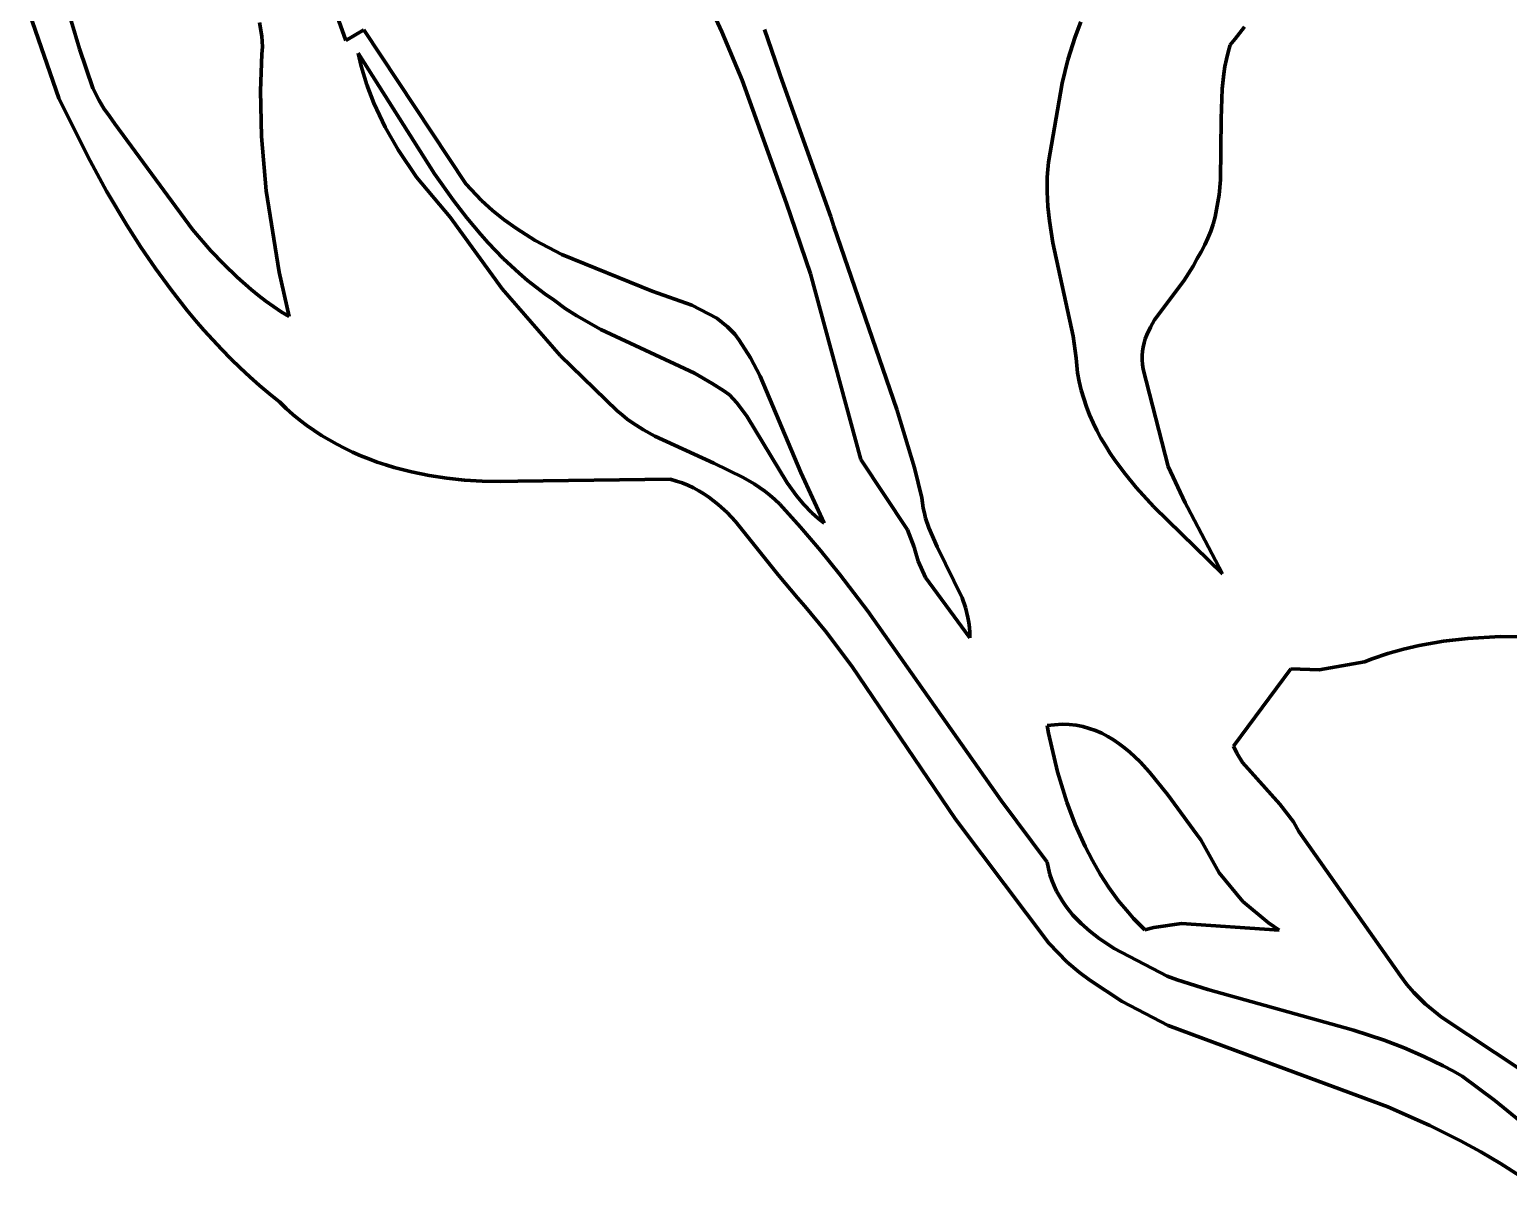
# Model space of a CAD drawing. Header units: millimetres. Extents: x 0 to 15.3, y 0 to 17.7.
# Drawn here: x 3.775 to 5.677, y 4.732 to 6.213 of the extents above; entities that cross this region are included whole.
import ezdxf

# ---------------------------------------------------------------- set-up
doc = ezdxf.new("R2010")
doc.units = ezdxf.units.MM
doc.layers.add('color#0a0a0aff', color=7, linetype='CONTINUOUS', lineweight=100)
doc.layers.add('color#ffffffff', color=7, linetype='CONTINUOUS', lineweight=100)

msp = doc.modelspace()

# ---------------------------------------------------------------- linework, layer by layer
at = {"layer": 'color#0a0a0aff'}
for p, q in [((4.1293, 6.3483), (4.1815, 6.1985)), ((3.8171, 6.2625), (3.8392, 6.188)), ((4.6653, 6.21), (4.6441, 6.2559)), ((3.8127, 6.1247), (3.775, 6.2334)), ((4.0739, 6.2043), (4.0708, 6.222)), ((5.1196, 6.2036), (5.1268, 6.2228)), ((4.0745, 6.1906), (4.0739, 6.2043)), ((4.1815, 6.1985), (4.205, 6.2125)), ((4.205, 6.2125), (4.3362, 6.0145)), ((4.6914, 6.1478), (4.6653, 6.21)), ((4.7203, 6.2129), (4.7386, 6.1593)), ((5.1103, 6.174), (5.1196, 6.2036)), ((5.3252, 6.2007), (5.3189, 6.193)), ((5.3373, 6.2163), (5.3252, 6.2007)), ((3.8392, 6.188), (3.8562, 6.1373)), ((4.072, 6.1342), (4.0738, 6.1813)), ((4.0738, 6.1813), (4.0745, 6.1906)), ((4.2957, 6.0274), (4.1977, 6.1824)), ((4.1977, 6.1824), (4.2015, 6.1659)), ((5.3162, 6.1839), (5.314, 6.1746)), ((5.3189, 6.193), (5.3162, 6.1839)), ((4.2015, 6.1659), (4.2087, 6.1417)), ((5.1027, 6.1439), (5.1103, 6.174)), ((5.3122, 6.1653), (5.3107, 6.1558)), ((5.314, 6.1746), (5.3122, 6.1653)), ((4.7485, 5.989), (4.6914, 6.1478)), ((4.7386, 6.1593), (4.7406, 6.1527)), ((4.7406, 6.1527), (4.8055, 5.9721)), ((5.0854, 6.0423), (5.1027, 6.1439)), ((5.3107, 6.1558), (5.3087, 6.1367)), ((3.8499, 6.0494), (3.8127, 6.1247)), ((3.8562, 6.1373), (3.8643, 6.1214)), ((4.0732, 6.0755), (4.072, 6.1342)), ((4.2087, 6.1417), (4.2177, 6.118)), ((5.3087, 6.1367), (5.3074, 6.0978)), ((3.8643, 6.1214), (3.8706, 6.1112)), ((3.8706, 6.1112), (3.8777, 6.1013)), ((4.2177, 6.118), (4.2321, 6.0875)), ((3.8777, 6.1013), (3.8847, 6.0917)), ((3.8847, 6.0917), (3.9847, 5.9558)), ((4.2321, 6.0875), (4.2489, 6.0582)), ((5.3074, 6.0978), (5.3064, 6.0195)), ((4.0792, 6.0054), (4.0732, 6.0755)), ((3.8741, 6.0051), (3.8499, 6.0494)), ((4.2489, 6.0582), (4.2728, 6.0232)), ((5.0837, 6.0232), (5.0844, 6.0327)), ((5.0844, 6.0327), (5.0854, 6.0423)), ((4.2728, 6.0232), (4.316, 5.9714)), ((4.3201, 5.9929), (4.2957, 6.0274)), ((4.3362, 6.0145), (4.3427, 6.0071)), ((5.0834, 6.0137), (5.0837, 6.0232)), ((5.0834, 6.0042), (5.0834, 6.0137)), ((5.3064, 6.0195), (5.3046, 6.0003)), ((3.8999, 5.9615), (3.8741, 6.0051)), ((4.0961, 5.9011), (4.0792, 6.0054)), ((4.3373, 5.9707), (4.3201, 5.9929)), ((4.3427, 6.0071), (4.3493, 6.0001)), ((4.3493, 6.0001), (4.3562, 5.9932)), ((4.3562, 5.9932), (4.3705, 5.9803)), ((5.0844, 5.9854), (5.0834, 6.0042)), ((5.3032, 5.9908), (5.3015, 5.9813)), ((5.3046, 6.0003), (5.3032, 5.9908)), ((4.3705, 5.9803), (4.3854, 5.9683)), ((4.7538, 5.973), (4.7485, 5.989)), ((4.7792, 5.8986), (4.7538, 5.973)), ((4.8055, 5.9721), (4.8091, 5.9595)), ((5.0864, 5.9667), (5.0844, 5.9854)), ((5.2995, 5.972), (5.2969, 5.9628)), ((5.3015, 5.9813), (5.2995, 5.972)), ((3.918, 5.9332), (3.8999, 5.9615)), ((3.9847, 5.9558), (4.0082, 5.9285)), ((4.316, 5.9714), (4.3828, 5.8796)), ((4.3553, 5.9492), (4.3373, 5.9707)), ((4.3854, 5.9683), (4.401, 5.9571)), ((4.401, 5.9571), (4.4253, 5.9418)), ((4.8091, 5.9595), (4.8903, 5.7243)), ((5.0909, 5.9388), (5.0864, 5.9667)), ((5.2939, 5.9537), (5.2904, 5.9447)), ((5.2969, 5.9628), (5.2939, 5.9537)), ((4.3646, 5.9388), (4.3553, 5.9492)), ((4.3742, 5.9286), (4.3646, 5.9388)), ((4.4253, 5.9418), (4.4593, 5.9236)), ((5.1171, 5.8186), (5.0909, 5.9388)), ((5.2864, 5.9359), (5.2817, 5.9271)), ((5.2904, 5.9447), (5.2864, 5.9359)), ((3.937, 5.9054), (3.918, 5.9332)), ((4.0082, 5.9285), (4.0247, 5.9111)), ((4.3841, 5.9186), (4.3742, 5.9286)), ((4.3942, 5.9089), (4.3841, 5.9186)), ((4.4593, 5.9236), (4.5756, 5.8763)), ((5.2764, 5.9186), (5.2715, 5.9087)), ((5.2817, 5.9271), (5.2764, 5.9186)), ((3.9569, 5.8782), (3.937, 5.9054)), ((4.0247, 5.9111), (4.0419, 5.8944)), ((4.1088, 5.8437), (4.0961, 5.9011)), ((4.4046, 5.8995), (4.3942, 5.9089)), ((4.4154, 5.8904), (4.4046, 5.8995)), ((4.8439, 5.66), (4.7792, 5.8986)), ((5.2715, 5.9087), (5.2594, 5.8899)), ((3.9776, 5.8518), (3.9569, 5.8782)), ((4.0419, 5.8944), (4.0599, 5.8787)), ((4.0599, 5.8787), (4.0692, 5.8711)), ((4.3828, 5.8796), (4.4573, 5.7939)), ((4.4264, 5.8815), (4.4154, 5.8904)), ((4.4378, 5.873), (4.4264, 5.8815)), ((5.2594, 5.8899), (5.2218, 5.8397)), ((4.0692, 5.8711), (4.0787, 5.8638)), ((4.0787, 5.8638), (4.0885, 5.8568)), ((4.4496, 5.8649), (4.4378, 5.873)), ((4.4639, 5.8543), (4.4496, 5.8649)), ((4.5756, 5.8763), (4.6267, 5.8583)), ((4.6267, 5.8583), (4.6586, 5.8418)), ((3.9884, 5.8389), (3.9776, 5.8518)), ((3.9993, 5.8263), (3.9884, 5.8389)), ((4.0885, 5.8568), (4.0985, 5.8501)), ((4.0985, 5.8501), (4.1088, 5.8437)), ((4.4787, 5.8446), (4.4639, 5.8543)), ((4.5096, 5.8273), (4.4787, 5.8446)), ((4.6586, 5.8418), (4.6727, 5.8308)), ((5.2218, 5.8397), (5.2163, 5.8302)), ((4.0106, 5.8138), (3.9993, 5.8263)), ((4.6299, 5.7709), (4.5096, 5.8273)), ((4.6727, 5.8308), (4.682, 5.821)), ((4.682, 5.821), (4.6875, 5.8135)), ((5.2117, 5.8203), (5.2098, 5.8152)), ((5.2163, 5.8302), (5.2117, 5.8203)), ((4.0221, 5.8016), (4.0106, 5.8138)), ((4.0338, 5.7896), (4.0221, 5.8016)), ((4.6875, 5.8135), (4.7019, 5.7907)), ((5.1211, 5.7905), (5.1171, 5.8186)), ((5.207, 5.8047), (5.2061, 5.7993)), ((5.2082, 5.81), (5.207, 5.8047)), ((5.2098, 5.8152), (5.2082, 5.81)), ((4.0459, 5.7779), (4.0338, 5.7896)), ((4.4573, 5.7939), (4.5308, 5.7228)), ((4.7019, 5.7907), (4.7147, 5.7671)), ((5.1226, 5.7717), (5.1211, 5.7905)), ((5.2057, 5.7937), (5.2056, 5.788)), ((5.2056, 5.788), (5.206, 5.7821)), ((5.2061, 5.7993), (5.2057, 5.7937)), ((5.206, 5.7821), (5.2069, 5.7761)), ((4.0582, 5.7664), (4.0459, 5.7779)), ((4.0707, 5.7552), (4.0582, 5.7664)), ((4.653, 5.7579), (4.6299, 5.7709)), ((4.7147, 5.7671), (4.767, 5.6434)), ((5.1248, 5.7603), (5.1226, 5.7717)), ((5.2069, 5.7761), (5.2393, 5.6512)), ((4.0836, 5.7443), (4.0707, 5.7552)), ((4.0968, 5.7337), (4.0836, 5.7443)), ((4.668, 5.7484), (4.653, 5.7579)), ((4.6753, 5.7434), (4.668, 5.7484)), ((4.6847, 5.7328), (4.6753, 5.7434)), ((5.1274, 5.7492), (5.1248, 5.7603)), ((5.1306, 5.7384), (5.1274, 5.7492)), ((4.1051, 5.7257), (4.0968, 5.7337)), ((4.1137, 5.7181), (4.1051, 5.7257)), ((4.6975, 5.7159), (4.6847, 5.7328)), ((4.8903, 5.7243), (4.9132, 5.6492)), ((5.1342, 5.7278), (5.1306, 5.7384)), ((5.1382, 5.7174), (5.1342, 5.7278)), ((4.1225, 5.7108), (4.1137, 5.7181)), ((4.1316, 5.7039), (4.1225, 5.7108)), ((4.5308, 5.7228), (4.5372, 5.7173)), ((4.5372, 5.7173), (4.5437, 5.7121)), ((4.5437, 5.7121), (4.5505, 5.7072)), ((4.5505, 5.7072), (4.5644, 5.6981)), ((4.7492, 5.6303), (4.6975, 5.7159)), ((5.1427, 5.7072), (5.1382, 5.7174)), ((5.1476, 5.6973), (5.1427, 5.7072)), ((4.1409, 5.6973), (4.1316, 5.7039)), ((4.1504, 5.6911), (4.1409, 5.6973)), ((4.1601, 5.6852), (4.1504, 5.6911)), ((4.5644, 5.6981), (4.5789, 5.6899)), ((4.5789, 5.6899), (4.6551, 5.6554)), ((5.1528, 5.6875), (5.1476, 5.6973)), ((5.1584, 5.678), (5.1528, 5.6875)), ((4.1701, 5.6797), (4.1601, 5.6852)), ((4.1802, 5.6745), (4.1701, 5.6797)), ((4.1905, 5.6696), (4.1802, 5.6745)), ((4.2009, 5.665), (4.1905, 5.6696)), ((5.1643, 5.6686), (5.1584, 5.678)), ((5.1705, 5.6594), (5.1643, 5.6686)), ((4.2115, 5.6608), (4.2009, 5.665)), ((4.2222, 5.6568), (4.2115, 5.6608)), ((4.2331, 5.6532), (4.2222, 5.6568)), ((4.244, 5.6499), (4.2331, 5.6532)), ((4.2663, 5.6441), (4.244, 5.6499)), ((4.6551, 5.6554), (4.6925, 5.6371)), ((4.9039, 5.5695), (4.8439, 5.66)), ((4.9132, 5.6492), (4.9226, 5.611)), ((5.1838, 5.6415), (5.1705, 5.6594)), ((5.2393, 5.6512), (5.261, 5.6044)), ((4.2888, 5.6395), (4.2663, 5.6441)), ((4.3115, 5.636), (4.2888, 5.6395)), ((4.3344, 5.6335), (4.3115, 5.636)), ((4.3572, 5.6321), (4.3344, 5.6335)), ((4.38, 5.6316), (4.3572, 5.6321)), ((4.4027, 5.6321), (4.38, 5.6316)), ((4.599, 5.6346), (4.4027, 5.6321)), ((4.6068, 5.6324), (4.599, 5.6346)), ((4.6144, 5.6299), (4.6068, 5.6324)), ((4.6217, 5.6269), (4.6144, 5.6299)), ((4.6925, 5.6371), (4.7068, 5.6286)), ((4.7616, 5.613), (4.7492, 5.6303)), ((4.767, 5.6434), (4.797, 5.5782)), ((5.198, 5.6242), (5.1838, 5.6415)), ((4.6288, 5.6236), (4.6217, 5.6269)), ((4.6356, 5.6199), (4.6288, 5.6236)), ((4.6421, 5.6159), (4.6356, 5.6199)), ((4.6485, 5.6116), (4.6421, 5.6159)), ((4.6547, 5.607), (4.6485, 5.6116)), ((4.7068, 5.6286), (4.7205, 5.6192)), ((4.7205, 5.6192), (4.7271, 5.6141)), ((4.7271, 5.6141), (4.7335, 5.6086)), ((4.7706, 5.6022), (4.7616, 5.613)), ((4.9226, 5.611), (4.9233, 5.6042)), ((5.2207, 5.5992), (5.198, 5.6242)), ((4.6607, 5.6022), (4.6547, 5.607)), ((4.6721, 5.5918), (4.6607, 5.6022)), ((4.683, 5.5805), (4.6721, 5.5918)), ((4.7335, 5.6086), (4.7397, 5.6028)), ((4.7397, 5.6028), (4.7663, 5.5733)), ((4.7804, 5.592), (4.7706, 5.6022)), ((4.7857, 5.5872), (4.7804, 5.592)), ((4.9233, 5.6042), (4.9243, 5.5976)), ((4.9243, 5.5976), (4.9257, 5.5911)), ((5.3092, 5.513), (5.2207, 5.5992)), ((5.261, 5.6044), (5.2642, 5.5987)), ((5.2642, 5.5987), (5.3092, 5.513)), ((4.7375, 5.512), (4.683, 5.5805)), ((4.7663, 5.5733), (4.792, 5.5431)), ((4.7912, 5.5826), (4.7857, 5.5872)), ((4.797, 5.5782), (4.7912, 5.5826)), ((4.9257, 5.5911), (4.9273, 5.5847)), ((4.9273, 5.5847), (4.9314, 5.5721)), ((4.9314, 5.5721), (4.942, 5.5477)), ((4.9127, 5.5474), (4.9039, 5.5695)), ((4.792, 5.5431), (4.817, 5.5123)), ((4.914, 5.5427), (4.9127, 5.5474)), ((4.9179, 5.5292), (4.914, 5.5427)), ((4.942, 5.5477), (4.9742, 5.4822)), ((4.9272, 5.5084), (4.9179, 5.5292)), ((4.7625, 5.4823), (4.7375, 5.512)), ((4.817, 5.5123), (4.8531, 5.4651)), ((4.9843, 5.4308), (4.9272, 5.5084)), ((4.7718, 5.4717), (4.7625, 5.4823)), ((4.9742, 5.4822), (4.9785, 5.4698)), ((4.7986, 5.4394), (4.7718, 5.4717)), ((4.8531, 5.4651), (5.0246, 5.2219)), ((4.9785, 5.4698), (4.9817, 5.4572)), ((4.8322, 5.3946), (4.7986, 5.4394)), ((4.9817, 5.4572), (4.9829, 5.4507)), ((4.9829, 5.4507), (4.9838, 5.4442)), ((4.9838, 5.4442), (4.9842, 5.4375)), ((4.9842, 5.4375), (4.9843, 5.4308)), ((5.5417, 5.4162), (5.5621, 5.421)), ((5.5621, 5.421), (5.5931, 5.4265)), ((5.5931, 5.4265), (5.6244, 5.4302)), ((5.6244, 5.4302), (5.6663, 5.4326)), ((5.6663, 5.4326), (5.719, 5.432)), ((5.4916, 5.4002), (5.5015, 5.4039)), ((5.5015, 5.4039), (5.5215, 5.4105)), ((5.5215, 5.4105), (5.5417, 5.4162)), ((4.9659, 5.1976), (4.8322, 5.3946)), ((5.3233, 5.2914), (5.397, 5.3912)), ((5.397, 5.3912), (5.4334, 5.3896)), ((5.4334, 5.3896), (5.4916, 5.4002)), ((5.0834, 5.318), (5.0932, 5.3192)), ((5.0853, 5.3081), (5.0834, 5.318)), ((5.0969, 5.2587), (5.0853, 5.3081)), ((5.0932, 5.3192), (5.1027, 5.3197)), ((5.1027, 5.3197), (5.1119, 5.3194)), ((5.1119, 5.3194), (5.1208, 5.3184)), ((5.1208, 5.3184), (5.1294, 5.3168)), ((5.1294, 5.3168), (5.1378, 5.3145)), ((5.1378, 5.3145), (5.1459, 5.3116)), ((5.1459, 5.3116), (5.1538, 5.3081)), ((5.1538, 5.3081), (5.1614, 5.3042)), ((5.1614, 5.3042), (5.1688, 5.2997)), ((5.1688, 5.2997), (5.176, 5.2948)), ((5.176, 5.2948), (5.1831, 5.2895)), ((5.1831, 5.2895), (5.1899, 5.2838)), ((5.3274, 5.2826), (5.3233, 5.2914)), ((5.1899, 5.2838), (5.1965, 5.2777)), ((5.1965, 5.2777), (5.203, 5.2714)), ((5.203, 5.2714), (5.2154, 5.258)), ((5.3347, 5.2704), (5.3274, 5.2826)), ((5.3827, 5.217), (5.3347, 5.2704)), ((5.109, 5.2195), (5.0969, 5.2587)), ((5.2154, 5.258), (5.2387, 5.229)), ((5.0246, 5.2219), (5.0835, 5.1423)), ((5.1198, 5.1907), (5.109, 5.2195)), ((5.2387, 5.229), (5.276, 5.1779)), ((5.4002, 5.1944), (5.3827, 5.217)), ((4.9996, 5.1529), (4.9659, 5.1976)), ((5.4071, 5.1818), (5.4002, 5.1944)), ((5.1324, 5.1627), (5.1198, 5.1907)), ((5.276, 5.1779), (5.2811, 5.1711)), ((5.5379, 4.9965), (5.4071, 5.1818)), ((5.1417, 5.1445), (5.1324, 5.1627)), ((5.2811, 5.1711), (5.3049, 5.1289)), ((5.0857, 5.0384), (4.9996, 5.1529)), ((5.0835, 5.1423), (5.0851, 5.1343)), ((5.1519, 5.1269), (5.1417, 5.1445)), ((5.0851, 5.1343), (5.0872, 5.1266)), ((5.0872, 5.1266), (5.0896, 5.1192)), ((5.0896, 5.1192), (5.0925, 5.1121)), ((5.163, 5.1098), (5.1519, 5.1269)), ((5.3049, 5.1289), (5.3354, 5.092)), ((5.0925, 5.1121), (5.0957, 5.1052)), ((5.0957, 5.1052), (5.0993, 5.0986)), ((5.0993, 5.0986), (5.1032, 5.0922)), ((5.175, 5.0934), (5.163, 5.1098)), ((5.1032, 5.0922), (5.1074, 5.0861)), ((5.1074, 5.0861), (5.1119, 5.0802)), ((5.1119, 5.0802), (5.1168, 5.0745)), ((5.188, 5.0777), (5.175, 5.0934)), ((5.1948, 5.0701), (5.188, 5.0777)), ((5.3354, 5.092), (5.3681, 5.0643)), ((5.1168, 5.0745), (5.1218, 5.069)), ((5.1218, 5.069), (5.1272, 5.0637)), ((5.1272, 5.0637), (5.1385, 5.0537)), ((5.2019, 5.0628), (5.1948, 5.0701)), ((5.2092, 5.0557), (5.2019, 5.0628)), ((5.2564, 5.0636), (5.2209, 5.0585)), ((5.3818, 5.0552), (5.2564, 5.0636)), ((5.3681, 5.0643), (5.3818, 5.0552)), ((5.1385, 5.0537), (5.1506, 5.0444)), ((5.1506, 5.0444), (5.1698, 5.0316)), ((5.2209, 5.0585), (5.2092, 5.0557)), ((5.1093, 5.0139), (5.0857, 5.0384)), ((5.1698, 5.0316), (5.2379, 4.9958)), ((5.125, 5.0006), (5.1093, 5.0139)), ((5.1384, 4.9906), (5.125, 5.0006)), ((5.1802, 4.9632), (5.1384, 4.9906)), ((5.2379, 4.9958), (5.2509, 4.9913)), ((5.2509, 4.9913), (5.2904, 4.9787)), ((5.5461, 4.9853), (5.5379, 4.9965)), ((5.555, 4.9748), (5.5461, 4.9853)), ((5.2904, 4.9787), (5.4775, 4.9267)), ((5.5695, 4.9604), (5.555, 4.9748)), ((5.2393, 4.9325), (5.1802, 4.9632)), ((5.5906, 4.9431), (5.5695, 4.9604)), ((5.3409, 4.8946), (5.2393, 4.9325)), ((5.4775, 4.9267), (5.5168, 4.9135)), ((5.6937, 4.8753), (5.5906, 4.9431)), ((5.5168, 4.9135), (5.5426, 4.9036)), ((5.5215, 4.8278), (5.3409, 4.8946)), ((5.5426, 4.9036), (5.568, 4.8927)), ((5.568, 4.8927), (5.5806, 4.8868)), ((5.5806, 4.8868), (5.593, 4.8806)), ((5.593, 4.8806), (5.6052, 4.8741)), ((5.6052, 4.8741), (5.6174, 4.8672)), ((5.6174, 4.8672), (5.6593, 4.8359)), ((5.6593, 4.8359), (5.787, 4.7321)), ((5.5756, 4.804), (5.5215, 4.8278)), ((5.6153, 4.7843), (5.5756, 4.804)), ((5.6413, 4.7702), (5.6153, 4.7843)), ((5.6667, 4.7552), (5.6413, 4.7702)), ((5.6916, 4.7391), (5.6667, 4.7552))]:
    msp.add_line(p, q, dxfattribs=at)
at = {"layer": 'color#ffffffff'}
for p, q in [((4.1815, 6.1985), (4.1293, 6.3483)), ((3.8392, 6.188), (3.8171, 6.2625)), ((4.6441, 6.2559), (4.6653, 6.21)), ((3.775, 6.2334), (3.8127, 6.1247)), ((4.0708, 6.222), (4.0739, 6.2043)), ((5.1268, 6.2228), (5.1196, 6.2036)), ((4.0739, 6.2043), (4.0745, 6.1906)), ((4.205, 6.2125), (4.1815, 6.1985)), ((4.3362, 6.0145), (4.205, 6.2125)), ((4.6653, 6.21), (4.6914, 6.1478)), ((4.7386, 6.1593), (4.7203, 6.2129)), ((5.1196, 6.2036), (5.1103, 6.174)), ((5.3189, 6.193), (5.3252, 6.2007)), ((5.3252, 6.2007), (5.3373, 6.2163)), ((3.8562, 6.1373), (3.8392, 6.188)), ((4.0738, 6.1813), (4.072, 6.1342)), ((4.0745, 6.1906), (4.0738, 6.1813)), ((4.2015, 6.1659), (4.1977, 6.1824)), ((4.1977, 6.1824), (4.2957, 6.0274)), ((5.314, 6.1746), (5.3162, 6.1839)), ((5.3162, 6.1839), (5.3189, 6.193)), ((4.2087, 6.1417), (4.2015, 6.1659)), ((5.1103, 6.174), (5.1027, 6.1439)), ((5.3107, 6.1558), (5.3122, 6.1653)), ((5.3122, 6.1653), (5.314, 6.1746)), ((4.6914, 6.1478), (4.7485, 5.989)), ((4.7406, 6.1527), (4.7386, 6.1593)), ((4.8055, 5.9721), (4.7406, 6.1527)), ((5.1027, 6.1439), (5.0854, 6.0423)), ((5.3087, 6.1367), (5.3107, 6.1558)), ((3.8127, 6.1247), (3.8499, 6.0494)), ((3.8643, 6.1214), (3.8562, 6.1373)), ((4.072, 6.1342), (4.0732, 6.0755)), ((4.2177, 6.118), (4.2087, 6.1417)), ((5.3074, 6.0978), (5.3087, 6.1367)), ((3.8706, 6.1112), (3.8643, 6.1214)), ((3.8777, 6.1013), (3.8706, 6.1112)), ((4.2321, 6.0875), (4.2177, 6.118)), ((3.8847, 6.0917), (3.8777, 6.1013)), ((3.9847, 5.9558), (3.8847, 6.0917)), ((4.2489, 6.0582), (4.2321, 6.0875)), ((5.3064, 6.0195), (5.3074, 6.0978)), ((4.0732, 6.0755), (4.0792, 6.0054)), ((3.8499, 6.0494), (3.8741, 6.0051)), ((4.2728, 6.0232), (4.2489, 6.0582)), ((5.0844, 6.0327), (5.0837, 6.0232)), ((5.0854, 6.0423), (5.0844, 6.0327)), ((4.316, 5.9714), (4.2728, 6.0232)), ((4.2957, 6.0274), (4.3201, 5.9929)), ((4.3427, 6.0071), (4.3362, 6.0145)), ((5.0837, 6.0232), (5.0834, 6.0137)), ((5.0834, 6.0137), (5.0834, 6.0042)), ((5.3046, 6.0003), (5.3064, 6.0195)), ((3.8741, 6.0051), (3.8999, 5.9615)), ((4.0792, 6.0054), (4.0961, 5.9011)), ((4.3201, 5.9929), (4.3373, 5.9707)), ((4.3493, 6.0001), (4.3427, 6.0071)), ((4.3562, 5.9932), (4.3493, 6.0001)), ((4.3705, 5.9803), (4.3562, 5.9932)), ((5.0834, 6.0042), (5.0844, 5.9854)), ((5.3015, 5.9813), (5.3032, 5.9908)), ((5.3032, 5.9908), (5.3046, 6.0003)), ((4.3854, 5.9683), (4.3705, 5.9803)), ((4.7485, 5.989), (4.7538, 5.973)), ((4.7538, 5.973), (4.7792, 5.8986)), ((4.8091, 5.9595), (4.8055, 5.9721)), ((5.0844, 5.9854), (5.0864, 5.9667)), ((5.2969, 5.9628), (5.2995, 5.972)), ((5.2995, 5.972), (5.3015, 5.9813)), ((3.8999, 5.9615), (3.918, 5.9332)), ((4.0082, 5.9285), (3.9847, 5.9558)), ((4.3828, 5.8796), (4.316, 5.9714)), ((4.3373, 5.9707), (4.3553, 5.9492)), ((4.401, 5.9571), (4.3854, 5.9683)), ((4.4253, 5.9418), (4.401, 5.9571)), ((4.8903, 5.7243), (4.8091, 5.9595)), ((5.0864, 5.9667), (5.0909, 5.9388)), ((5.2904, 5.9447), (5.2939, 5.9537)), ((5.2939, 5.9537), (5.2969, 5.9628)), ((4.3553, 5.9492), (4.3646, 5.9388)), ((4.3646, 5.9388), (4.3742, 5.9286)), ((4.4593, 5.9236), (4.4253, 5.9418)), ((5.0909, 5.9388), (5.1171, 5.8186)), ((5.2817, 5.9271), (5.2864, 5.9359)), ((5.2864, 5.9359), (5.2904, 5.9447)), ((3.918, 5.9332), (3.937, 5.9054)), ((4.0247, 5.9111), (4.0082, 5.9285)), ((4.3742, 5.9286), (4.3841, 5.9186)), ((4.3841, 5.9186), (4.3942, 5.9089)), ((4.5756, 5.8763), (4.4593, 5.9236)), ((5.2715, 5.9087), (5.2764, 5.9186)), ((5.2764, 5.9186), (5.2817, 5.9271)), ((3.937, 5.9054), (3.9569, 5.8782)), ((4.0419, 5.8944), (4.0247, 5.9111)), ((4.0961, 5.9011), (4.1088, 5.8437)), ((4.3942, 5.9089), (4.4046, 5.8995)), ((4.4046, 5.8995), (4.4154, 5.8904)), ((4.7792, 5.8986), (4.8439, 5.66)), ((5.2594, 5.8899), (5.2715, 5.9087)), ((3.9569, 5.8782), (3.9776, 5.8518)), ((4.0599, 5.8787), (4.0419, 5.8944)), ((4.0692, 5.8711), (4.0599, 5.8787)), ((4.4573, 5.7939), (4.3828, 5.8796)), ((4.4154, 5.8904), (4.4264, 5.8815)), ((4.4264, 5.8815), (4.4378, 5.873)), ((5.2218, 5.8397), (5.2594, 5.8899)), ((4.0787, 5.8638), (4.0692, 5.8711)), ((4.0885, 5.8568), (4.0787, 5.8638)), ((4.4378, 5.873), (4.4496, 5.8649)), ((4.4496, 5.8649), (4.4639, 5.8543)), ((4.6267, 5.8583), (4.5756, 5.8763)), ((4.6586, 5.8418), (4.6267, 5.8583)), ((3.9776, 5.8518), (3.9884, 5.8389)), ((3.9884, 5.8389), (3.9993, 5.8263)), ((4.0985, 5.8501), (4.0885, 5.8568)), ((4.1088, 5.8437), (4.0985, 5.8501)), ((4.4639, 5.8543), (4.4787, 5.8446)), ((4.4787, 5.8446), (4.5096, 5.8273)), ((4.6727, 5.8308), (4.6586, 5.8418)), ((5.2163, 5.8302), (5.2218, 5.8397)), ((3.9993, 5.8263), (4.0106, 5.8138)), ((4.5096, 5.8273), (4.6299, 5.7709)), ((4.682, 5.821), (4.6727, 5.8308)), ((4.6875, 5.8135), (4.682, 5.821)), ((5.2098, 5.8152), (5.2117, 5.8203)), ((5.2117, 5.8203), (5.2163, 5.8302)), ((4.0106, 5.8138), (4.0221, 5.8016)), ((4.0221, 5.8016), (4.0338, 5.7896)), ((4.7019, 5.7907), (4.6875, 5.8135)), ((5.1171, 5.8186), (5.1211, 5.7905)), ((5.2061, 5.7993), (5.207, 5.8047)), ((5.207, 5.8047), (5.2082, 5.81)), ((5.2082, 5.81), (5.2098, 5.8152)), ((4.0338, 5.7896), (4.0459, 5.7779)), ((4.5308, 5.7228), (4.4573, 5.7939)), ((4.7147, 5.7671), (4.7019, 5.7907)), ((5.1211, 5.7905), (5.1226, 5.7717)), ((5.2056, 5.788), (5.2057, 5.7937)), ((5.206, 5.7821), (5.2056, 5.788)), ((5.2057, 5.7937), (5.2061, 5.7993)), ((5.2069, 5.7761), (5.206, 5.7821)), ((4.0459, 5.7779), (4.0582, 5.7664)), ((4.0582, 5.7664), (4.0707, 5.7552)), ((4.6299, 5.7709), (4.653, 5.7579)), ((4.767, 5.6434), (4.7147, 5.7671)), ((5.1226, 5.7717), (5.1248, 5.7603)), ((5.2393, 5.6512), (5.2069, 5.7761)), ((4.0707, 5.7552), (4.0836, 5.7443)), ((4.0836, 5.7443), (4.0968, 5.7337)), ((4.653, 5.7579), (4.668, 5.7484)), ((4.668, 5.7484), (4.6753, 5.7434)), ((4.6753, 5.7434), (4.6847, 5.7328)), ((5.1248, 5.7603), (5.1274, 5.7492)), ((5.1274, 5.7492), (5.1306, 5.7384)), ((4.0968, 5.7337), (4.1051, 5.7257)), ((4.1051, 5.7257), (4.1137, 5.7181)), ((4.6847, 5.7328), (4.6975, 5.7159)), ((4.9132, 5.6492), (4.8903, 5.7243)), ((5.1306, 5.7384), (5.1342, 5.7278)), ((5.1342, 5.7278), (5.1382, 5.7174)), ((4.1137, 5.7181), (4.1225, 5.7108)), ((4.1225, 5.7108), (4.1316, 5.7039)), ((4.5372, 5.7173), (4.5308, 5.7228)), ((4.5437, 5.7121), (4.5372, 5.7173)), ((4.5505, 5.7072), (4.5437, 5.7121)), ((4.5644, 5.6981), (4.5505, 5.7072)), ((4.6975, 5.7159), (4.7492, 5.6303)), ((5.1382, 5.7174), (5.1427, 5.7072)), ((5.1427, 5.7072), (5.1476, 5.6973)), ((4.1316, 5.7039), (4.1409, 5.6973)), ((4.1409, 5.6973), (4.1504, 5.6911)), ((4.1504, 5.6911), (4.1601, 5.6852)), ((4.5789, 5.6899), (4.5644, 5.6981)), ((4.6551, 5.6554), (4.5789, 5.6899)), ((5.1476, 5.6973), (5.1528, 5.6875)), ((5.1528, 5.6875), (5.1584, 5.678)), ((4.1601, 5.6852), (4.1701, 5.6797)), ((4.1701, 5.6797), (4.1802, 5.6745)), ((4.1802, 5.6745), (4.1905, 5.6696)), ((4.1905, 5.6696), (4.2009, 5.665)), ((5.1584, 5.678), (5.1643, 5.6686)), ((5.1643, 5.6686), (5.1705, 5.6594)), ((4.2009, 5.665), (4.2115, 5.6608)), ((4.2115, 5.6608), (4.2222, 5.6568)), ((4.2222, 5.6568), (4.2331, 5.6532)), ((4.2331, 5.6532), (4.244, 5.6499)), ((4.244, 5.6499), (4.2663, 5.6441)), ((4.6925, 5.6371), (4.6551, 5.6554)), ((4.8439, 5.66), (4.9039, 5.5695)), ((4.9226, 5.611), (4.9132, 5.6492)), ((5.1705, 5.6594), (5.1838, 5.6415)), ((5.261, 5.6044), (5.2393, 5.6512)), ((4.2663, 5.6441), (4.2888, 5.6395)), ((4.2888, 5.6395), (4.3115, 5.636)), ((4.3115, 5.636), (4.3344, 5.6335)), ((4.3344, 5.6335), (4.3572, 5.6321)), ((4.3572, 5.6321), (4.38, 5.6316)), ((4.38, 5.6316), (4.4027, 5.6321)), ((4.4027, 5.6321), (4.599, 5.6346)), ((4.599, 5.6346), (4.6068, 5.6324)), ((4.6068, 5.6324), (4.6144, 5.6299)), ((4.6144, 5.6299), (4.6217, 5.6269)), ((4.7068, 5.6286), (4.6925, 5.6371)), ((4.7492, 5.6303), (4.7616, 5.613)), ((4.797, 5.5782), (4.767, 5.6434)), ((5.1838, 5.6415), (5.198, 5.6242)), ((4.6217, 5.6269), (4.6288, 5.6236)), ((4.6288, 5.6236), (4.6356, 5.6199)), ((4.6356, 5.6199), (4.6421, 5.6159)), ((4.6421, 5.6159), (4.6485, 5.6116)), ((4.6485, 5.6116), (4.6547, 5.607)), ((4.7205, 5.6192), (4.7068, 5.6286)), ((4.7271, 5.6141), (4.7205, 5.6192)), ((4.7335, 5.6086), (4.7271, 5.6141)), ((4.7616, 5.613), (4.7706, 5.6022)), ((4.9233, 5.6042), (4.9226, 5.611)), ((5.198, 5.6242), (5.2207, 5.5992)), ((4.6547, 5.607), (4.6607, 5.6022)), ((4.6607, 5.6022), (4.6721, 5.5918)), ((4.6721, 5.5918), (4.683, 5.5805)), ((4.7397, 5.6028), (4.7335, 5.6086)), ((4.7663, 5.5733), (4.7397, 5.6028)), ((4.7706, 5.6022), (4.7804, 5.592)), ((4.7804, 5.592), (4.7857, 5.5872)), ((4.9243, 5.5976), (4.9233, 5.6042)), ((4.9257, 5.5911), (4.9243, 5.5976)), ((5.2207, 5.5992), (5.3092, 5.513)), ((5.2642, 5.5987), (5.261, 5.6044)), ((5.3092, 5.513), (5.2642, 5.5987)), ((4.683, 5.5805), (4.7375, 5.512)), ((4.792, 5.5431), (4.7663, 5.5733)), ((4.7857, 5.5872), (4.7912, 5.5826)), ((4.7912, 5.5826), (4.797, 5.5782)), ((4.9273, 5.5847), (4.9257, 5.5911)), ((4.9314, 5.5721), (4.9273, 5.5847)), ((4.942, 5.5477), (4.9314, 5.5721)), ((4.9039, 5.5695), (4.9127, 5.5474)), ((4.817, 5.5123), (4.792, 5.5431)), ((4.9127, 5.5474), (4.914, 5.5427)), ((4.914, 5.5427), (4.9179, 5.5292)), ((4.9742, 5.4822), (4.942, 5.5477)), ((4.9179, 5.5292), (4.9272, 5.5084)), ((4.7375, 5.512), (4.7625, 5.4823)), ((4.8531, 5.4651), (4.817, 5.5123)), ((4.9272, 5.5084), (4.9843, 5.4308)), ((4.7625, 5.4823), (4.7718, 5.4717)), ((4.9785, 5.4698), (4.9742, 5.4822)), ((4.7718, 5.4717), (4.7986, 5.4394)), ((5.0246, 5.2219), (4.8531, 5.4651)), ((4.9817, 5.4572), (4.9785, 5.4698)), ((4.7986, 5.4394), (4.8322, 5.3946)), ((4.9829, 5.4507), (4.9817, 5.4572)), ((4.9838, 5.4442), (4.9829, 5.4507)), ((4.9842, 5.4375), (4.9838, 5.4442)), ((4.9843, 5.4308), (4.9842, 5.4375)), ((5.5621, 5.421), (5.5417, 5.4162)), ((5.5931, 5.4265), (5.5621, 5.421)), ((5.6244, 5.4302), (5.5931, 5.4265)), ((5.6663, 5.4326), (5.6244, 5.4302)), ((5.719, 5.432), (5.6663, 5.4326)), ((5.5015, 5.4039), (5.4916, 5.4002)), ((5.5215, 5.4105), (5.5015, 5.4039)), ((5.5417, 5.4162), (5.5215, 5.4105)), ((4.8322, 5.3946), (4.9659, 5.1976)), ((5.397, 5.3912), (5.3233, 5.2914)), ((5.4334, 5.3896), (5.397, 5.3912)), ((5.4916, 5.4002), (5.4334, 5.3896)), ((5.0932, 5.3192), (5.0834, 5.318)), ((5.0834, 5.318), (5.0853, 5.3081)), ((5.0853, 5.3081), (5.0969, 5.2587)), ((5.1027, 5.3197), (5.0932, 5.3192)), ((5.1119, 5.3194), (5.1027, 5.3197)), ((5.1208, 5.3184), (5.1119, 5.3194)), ((5.1294, 5.3168), (5.1208, 5.3184)), ((5.1378, 5.3145), (5.1294, 5.3168)), ((5.1459, 5.3116), (5.1378, 5.3145)), ((5.1538, 5.3081), (5.1459, 5.3116)), ((5.1614, 5.3042), (5.1538, 5.3081)), ((5.1688, 5.2997), (5.1614, 5.3042)), ((5.176, 5.2948), (5.1688, 5.2997)), ((5.1831, 5.2895), (5.176, 5.2948)), ((5.1899, 5.2838), (5.1831, 5.2895)), ((5.3233, 5.2914), (5.3274, 5.2826)), ((5.1965, 5.2777), (5.1899, 5.2838)), ((5.203, 5.2714), (5.1965, 5.2777)), ((5.2154, 5.258), (5.203, 5.2714)), ((5.3274, 5.2826), (5.3347, 5.2704)), ((5.3347, 5.2704), (5.3827, 5.217)), ((5.0969, 5.2587), (5.109, 5.2195)), ((5.2387, 5.229), (5.2154, 5.258)), ((5.0835, 5.1423), (5.0246, 5.2219)), ((5.109, 5.2195), (5.1198, 5.1907)), ((5.276, 5.1779), (5.2387, 5.229)), ((5.3827, 5.217), (5.4002, 5.1944)), ((4.9659, 5.1976), (4.9996, 5.1529)), ((5.4002, 5.1944), (5.4071, 5.1818)), ((5.1198, 5.1907), (5.1324, 5.1627)), ((5.2811, 5.1711), (5.276, 5.1779)), ((5.4071, 5.1818), (5.5379, 4.9965)), ((5.1324, 5.1627), (5.1417, 5.1445)), ((5.3049, 5.1289), (5.2811, 5.1711)), ((4.9996, 5.1529), (5.0857, 5.0384)), ((5.0851, 5.1343), (5.0835, 5.1423)), ((5.1417, 5.1445), (5.1519, 5.1269)), ((5.0872, 5.1266), (5.0851, 5.1343)), ((5.0896, 5.1192), (5.0872, 5.1266)), ((5.0925, 5.1121), (5.0896, 5.1192)), ((5.1519, 5.1269), (5.163, 5.1098)), ((5.3354, 5.092), (5.3049, 5.1289)), ((5.0957, 5.1052), (5.0925, 5.1121)), ((5.0993, 5.0986), (5.0957, 5.1052)), ((5.1032, 5.0922), (5.0993, 5.0986)), ((5.163, 5.1098), (5.175, 5.0934)), ((5.1074, 5.0861), (5.1032, 5.0922)), ((5.1119, 5.0802), (5.1074, 5.0861)), ((5.1168, 5.0745), (5.1119, 5.0802)), ((5.175, 5.0934), (5.188, 5.0777)), ((5.188, 5.0777), (5.1948, 5.0701)), ((5.3681, 5.0643), (5.3354, 5.092)), ((5.1218, 5.069), (5.1168, 5.0745)), ((5.1272, 5.0637), (5.1218, 5.069)), ((5.1385, 5.0537), (5.1272, 5.0637)), ((5.1948, 5.0701), (5.2019, 5.0628)), ((5.2019, 5.0628), (5.2092, 5.0557)), ((5.2209, 5.0585), (5.2564, 5.0636)), ((5.2564, 5.0636), (5.3818, 5.0552)), ((5.3818, 5.0552), (5.3681, 5.0643)), ((5.1506, 5.0444), (5.1385, 5.0537)), ((5.1698, 5.0316), (5.1506, 5.0444)), ((5.2092, 5.0557), (5.2209, 5.0585)), ((5.0857, 5.0384), (5.1093, 5.0139)), ((5.2379, 4.9958), (5.1698, 5.0316)), ((5.1093, 5.0139), (5.125, 5.0006)), ((5.125, 5.0006), (5.1384, 4.9906)), ((5.1384, 4.9906), (5.1802, 4.9632)), ((5.2509, 4.9913), (5.2379, 4.9958)), ((5.2904, 4.9787), (5.2509, 4.9913)), ((5.5379, 4.9965), (5.5461, 4.9853)), ((5.5461, 4.9853), (5.555, 4.9748)), ((5.4775, 4.9267), (5.2904, 4.9787)), ((5.555, 4.9748), (5.5695, 4.9604)), ((5.1802, 4.9632), (5.2393, 4.9325)), ((5.5695, 4.9604), (5.5906, 4.9431)), ((5.2393, 4.9325), (5.3409, 4.8946)), ((5.5168, 4.9135), (5.4775, 4.9267)), ((5.5906, 4.9431), (5.6937, 4.8753)), ((5.5426, 4.9036), (5.5168, 4.9135)), ((5.3409, 4.8946), (5.5215, 4.8278)), ((5.568, 4.8927), (5.5426, 4.9036)), ((5.5806, 4.8868), (5.568, 4.8927)), ((5.593, 4.8806), (5.5806, 4.8868)), ((5.6052, 4.8741), (5.593, 4.8806)), ((5.6174, 4.8672), (5.6052, 4.8741)), ((5.6593, 4.8359), (5.6174, 4.8672)), ((5.787, 4.7321), (5.6593, 4.8359)), ((5.5215, 4.8278), (5.5756, 4.804)), ((5.5756, 4.804), (5.6153, 4.7843)), ((5.6153, 4.7843), (5.6413, 4.7702)), ((5.6413, 4.7702), (5.6667, 4.7552)), ((5.6667, 4.7552), (5.6916, 4.7391))]:
    msp.add_line(p, q, dxfattribs=at)

doc.saveas('drawing.dxf')
